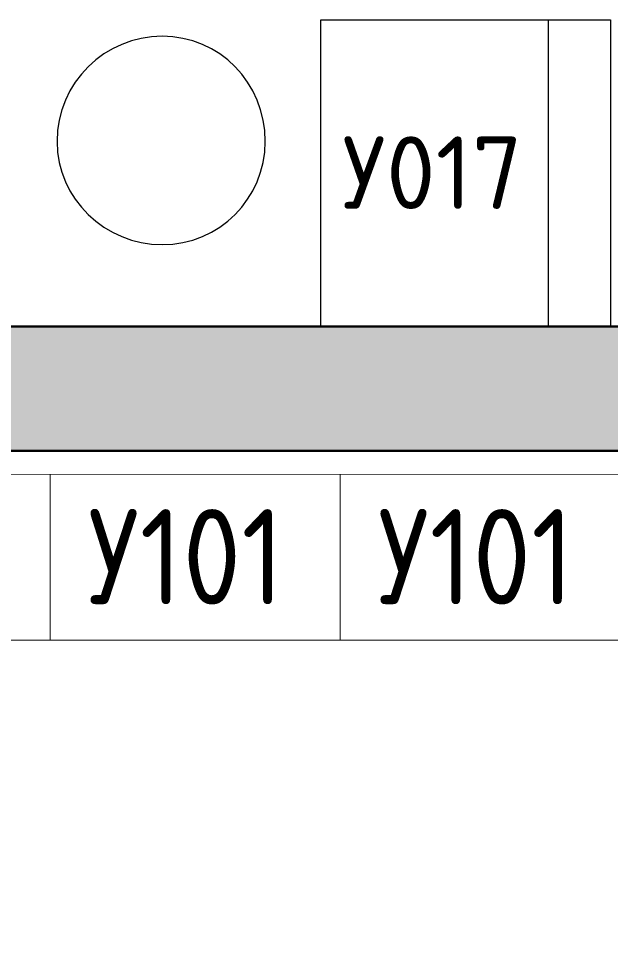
# Model space of a CAD drawing. Header units: millimetres. Extents: x -8417289 to 9420486, y 0 to 166066.
# Drawn here: x 85611 to 87041, y 73698 to 75909 of the extents above; entities that cross this region are included whole.
import ezdxf

# ---------------------------------------------------------------- set-up
doc = ezdxf.new("R2010")
doc.units = ezdxf.units.MM
doc.header["$MEASUREMENT"] = 0
doc.linetypes.add('CENTER', pattern=[2, 1.25, -0.25, 0.25, -0.25])
for name, color, linetype, lineweight in [('АР_Оси', 195, 'Continuous', 9), ('АР_Сущ Несущая стена', 216, 'Continuous', 30), ('АР_Штриховка монолит', 250, 'Continuous', 9), ('ТХ_мебель передв', 250, 'Continuous', 13), ('ТХ_ОСНОВНОЙ', 103, 'Continuous', 25)]:
    doc.layers.add(name, color=color, linetype=linetype, lineweight=lineweight)
doc.layers.add('ТХ_мебель передв_поз', color=251, linetype='Continuous')
doc.styles.add('ISOCPEUR', font='isocpeur.TTF')
doc.styles.add('ISOCPEUR_1', font='isocpeur.TTF', dxfattribs={"width": 0.9, "height": 250})

# ---------------------------------------------------------------- blocks, each defined once
blk = doc.blocks.new('У101')
at = {"layer": 'ТХ_мебель передв', "const_width": 2}
blk.add_lwpolyline([(341447.9, -227857.8), (342147.9, -227857.8), (342147.9, -228257.8), (341447.9, -228257.8)], close=True, dxfattribs=at)
blk = doc.blocks.new('У017')
at = {"layer": 'ТХ_мебель передв'}
blk.add_lwpolyline([(252941.7, -218301.8), (253681.7, -218301.8), (253681.7, -219001.8), (252941.7, -219001.8)], close=True, dxfattribs=at)
blk.add_lwpolyline([(252941.7, -219001.8), (252941.7, -218851.8), (253681.7, -218851.8), (253681.7, -219001.8)], dxfattribs=at)
blk = doc.blocks.new('Стол низкий')
at = {"layer": 'ТХ_мебель передв'}
blk.add_open_spline([(184399.6, -228430.1, 0), (184399.6, -228567.7, 0), (184288.4, -228678.8, 0), (184150.8, -228678.8, 0), (184013.3, -228678.8, 0), (183896.8, -228567.7, 0), (183896.8, -228430.1, 0), (183896.8, -228287.3, 0), (184013.3, -228176.1, 0), (184150.8, -228176.1, 0), (184288.4, -228176.1, 0), (184399.6, -228287.3, 0), (184399.6, -228430.1, 0)], degree=3, knots=[0, 0, 0, 0, 1, 1, 1, 2, 2, 2, 3, 3, 3, 4, 4, 4, 4], dxfattribs=at)

msp = doc.modelspace()

# ---------------------------------------------------------------- hatches: boundary and pattern name
at = {"layer": 'АР_Штриховка монолит', "ltscale": 100}
h = msp.add_hatch(dxfattribs=at)
h.set_pattern_fill('ANSI35', color=256, scale=500)
h.paths.add_polyline_path([(109437.5, 86650.7), (74937.5, 86650.7), (74937.5, 82685.7), (74937.5, 82485.7), (74937.5, 75165.7), (75037.5, 75165.7), (75037.5, 73908.2), (75237.5, 73908.2), (75237.5, 74865.7), (78992.5, 74865.7), (78992.5, 73698.2), (79192.5, 73698.2), (79192.5, 74865.7), (88907.5, 74865.7), (88907.5, 75165.7), (75237.5, 75165.7), (75237.5, 86350.7), (109437.5, 86350.7)])

# ---------------------------------------------------------------- linework, layer by layer
at = {"layer": 'АР_Оси', "linetype": 'CENTER', "ltscale": 1000}
msp.add_line((45508.7, 75165.7), (129105.9, 75165.7), dxfattribs=at)
at = {"layer": 'АР_Сущ Несущая стена', "ltscale": 100}
for p, q in [((75237.5, 75165.7), (89907.5, 75165.7)), ((79192.5, 74865.7), (89907.5, 74865.7))]:
    msp.add_line(p, q, dxfattribs=at)
at = {"layer": 'ТХ_мебель передв', "ltscale": 100}
msp.add_lwpolyline([(85991.1, 74865.6), (86711.2, 74865.6)], dxfattribs=at)

# ---------------------------------------------------------------- block references
at = {"layer": 'ТХ_ОСНОВНОЙ', "rotation": 90}
msp.add_blockref('У017', (-131960.9, -177776), dxfattribs=at)
at = {"layer": 'ТХ_ОСНОВНОЙ'}
for name, p in [('Стол низкий', (-98192.8, 304041.8, 0)), ('У101', (-256460.3, 302666.6)), ('У101', (-255760.3, 302666.6)), ('У101', (-255060.3, 302666.6))]:
    msp.add_blockref(name, p, dxfattribs=at)

# ---------------------------------------------------------------- texts
at = {"layer": 'ТХ_мебель передв_поз', "color": 2, "lineweight": 35, "style": 'ISOCPEUR'}
msp.add_text('У017', height=175, dxfattribs=at).set_placement((86391.9, 75449.1))
at = {"layer": 'ТХ_мебель передв_поз', "color": 2, "lineweight": 35, "style": 'ISOCPEUR_1', "width": 0.9}
for p in [(85777.6, 74494.9), (86477.6, 74494.9)]:
    msp.add_text('У101', height=230, dxfattribs=at).set_placement(p)

doc.saveas('drawing.dxf')
